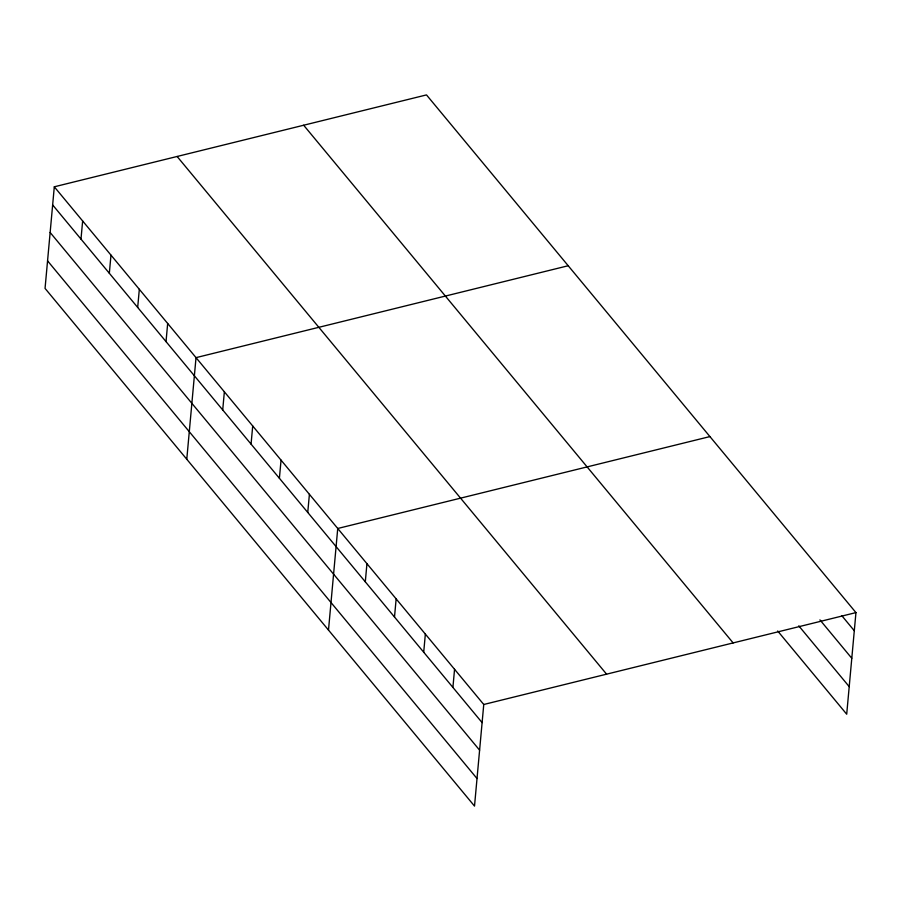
<?xml version="1.0" encoding="UTF-8"?>
<svg xmlns="http://www.w3.org/2000/svg" width="901" height="901" viewBox="0 0 901 901"><rect width="100%" height="100%" fill="white"/><g stroke="black" fill="none" stroke-linecap="round" stroke-linejoin="round"><path stroke-width="1.35" d="M54.297 186.8L45.05 288.399L474.512 806.091L483.758 704.492L54.297 186.8L426.488 94.909L855.95 612.601L846.703 714.2L777.676 630.993M80.989 239.103L82.644 220.97M109.336 273.273L110.981 255.141M137.684 307.432L139.328 289.3M166.021 341.603L167.676 323.47M186.777 459.24L196.024 357.641L568.204 265.739M222.716 409.944L224.36 391.811M251.064 444.103L252.708 425.97M279.4 478.273L281.056 460.141M307.748 512.444L309.403 494.311M328.493 630.081L337.74 528.482L709.932 436.58M365.299 581.809L366.944 563.677M394.503 617.016L396.147 598.883M423.707 652.223L425.351 634.09M452.91 687.429L454.555 669.297M483.758 704.492L855.95 612.601M841.906 615.8L854.294 630.734M819.933 619.877L851.794 658.282M798.77 625.846L849.215 686.652M303.66 125.228L733.132 642.92M177.114 156.47L606.587 674.173M52.641 204.932L482.114 722.625M50.141 232.481L479.602 750.173M47.562 260.851L477.023 778.554"/></g></svg>
